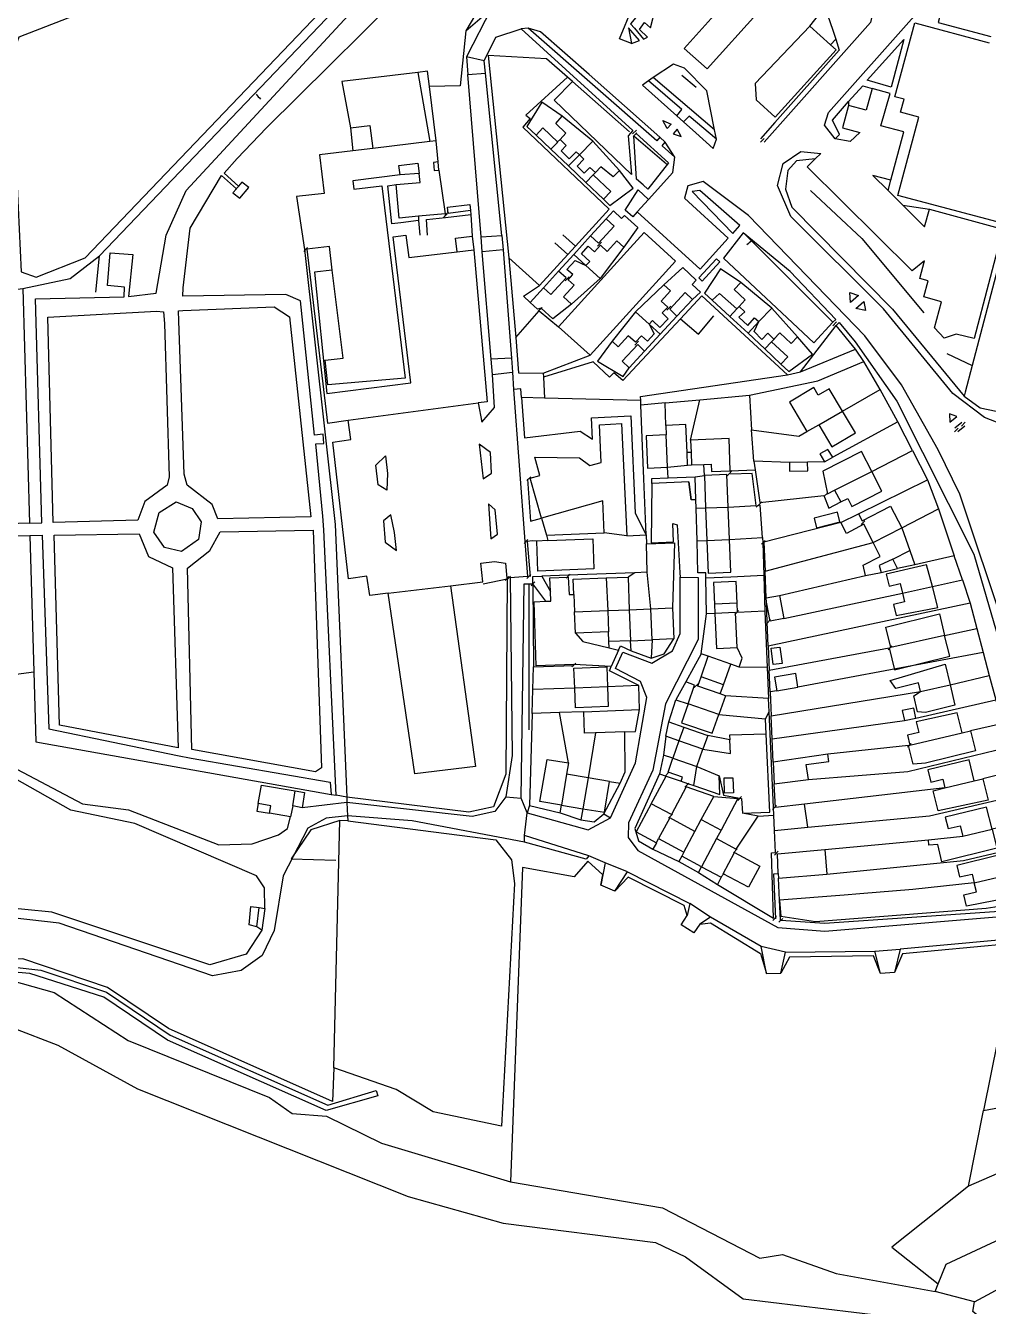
# Model space of a CAD drawing. Header units: millimetres. Extents: x 111502 to 977541, y 8702 to 1044108.
# Drawn here: x 488306.8 to 488560.1, y 243066.6 to 243403.5 of the extents above; entities that cross this region are included whole.
import ezdxf

# ---------------------------------------------------------------- set-up
doc = ezdxf.new("R2010")
doc.units = ezdxf.units.MM
doc.header["$LTSCALE"] = 0.25
doc.layers.add('X HVSS Site Background', color=8, linetype='Continuous')

# ---------------------------------------------------------------- blocks, each defined once
blk = doc.blocks.new('Gas OS')
at = {"layer": 'X HVSS Site Background'}
for points in [[(-6.65, -189.58), (8.21, -178.61), (14.6, -176.76), (21.51, -181.71), (61.12, -222.64), (66.83, -228.81), (140.29, -299.33), (150.76, -308.28), (158.91, -315.27), (161.21, -322.42), (154.55, -335.24), (154.93, -339.92), (159.56, -339.57), (159.27, -336.32), (162.27, -330.07), (168.97, -327.91)], [(197.99, -331.76), (200.12, -330.96), (197.23, -327.59), (197.99, -331.76), (194.81, -330.54), (198.23, -322.24), (211.38, -306.25), (224.61, -291.22), (229.82, -285.3), (233.41, -284.97), (237.17, -280.68), (237.06, -277), (248.81, -263.66), (252.87, -263.1), (260.02, -255.54), (259.77, -250.94), (265.28, -244.76), (260.93, -241.21), (220.35, -287.57), (214.78, -290.52), (208.95, -287.09)], [(247.62, -267.66), (239.65, -276.76), (244.45, -280.96), (234.67, -287.58), (232.61, -287.68), (225.37, -295.58), (228.34, -298), (247.52, -318.19), (248.89, -322.19), (250.97, -328.26), (251.74, -330.63), (252.68, -333.54), (235.69, -352.56), (231.91, -356.78)], [(239.65, -276.76), (238.98, -281.33), (234.29, -286.71), (230.71, -287.04), (197.74, -326.53), (198.77, -327.73), (201.19, -330.57), (202.24, -330.12), (200.07, -328.04), (201.46, -326.21), (203, -327.62), (204.34, -322.57), (208.58, -317.56)], [(268.36, -306.57), (271.82, -307.49), (268.86, -313.23), (264.28, -316.62), (262.16, -313.09), (262.49, -309.55), (267.21, -310.77), (268.36, -306.57), (272.61, -291.03), (269.06, -290.15), (264.98, -286.56), (262.29, -288.85), (257.77, -287.56), (242.45, -288.59), (237.92, -290.66), (235.67, -293.83), (235.08, -299.51), (236.62, -303.52), (255.66, -323.38), (259.34, -319.68), (261.54, -323.48), (260.91, -326.23), (232.92, -357.68)], [(117.31, -305.74), (122.55, -309.2), (120.9, -313.19), (114.83, -305.73), (112.81, -300.52), (36.79, -330.05), (34.81, -335.69), (37.46, -391.82), (41.4, -393.25), (54.23, -388.14), (123.65, -315.56)], [(39.63, -457.94), (42.85, -457.85), (41.17, -398.88), (64.48, -398.42), (64.63, -395.88), (60.12, -395.37), (60.87, -386.83), (66.78, -387.27), (65.63, -398.32), (72.93, -397.42), (75.58, -382.12), (80.83, -370.43), (132.21, -314.83), (137.75, -306.89), (143.81, -312.48), (146.46, -312.22), (158.11, -322.22)], [(39.72, -461.17), (42.94, -461.11), (44.66, -512.04), (78.56, -519.07), (82.16, -519.71), (118.76, -526.07), (119.02, -529.25), (120.3, -529.46), (117.02, -459.68), (116.8, -456.04), (114.99, -437.04), (117.09, -436.94), (116.89, -434.55), (114.59, -434.75), (110.88, -399.4), (107.04, -397.76), (79.92, -398.17), (80.02, -396), (81.88, -380.32), (90.1, -366.45), (94.05, -369.94), (93.12, -371.02), (94.92, -372.42), (97.32, -369.63), (95.49, -368.26), (94.59, -369.31), (90.79, -365.81), (94.21, -362.02), (101.98, -353.92), (143.81, -312.48)], [(57.07, -397.18), (58.06, -387.57), (125.43, -317.09), (123.65, -315.56), (120.9, -313.19)], [(251.74, -330.63), (250.36, -332.06), (244.89, -327.21), (248.89, -322.19)], [(266.22, -367.69), (261.5, -366.44), (265.5, -370.41), (266.22, -367.69), (269.66, -354.99), (263.64, -353.41), (266.05, -344.89), (261.34, -343.57), (259.71, -349.27), (255.1, -348.07), (253.52, -353.89), (258.11, -355.16), (255.57, -357.48), (251.61, -356.82), (248.76, -353.2), (249.82, -349.87), (272.36, -324.52), (279.9, -321.66), (278.72, -326.23), (292.55, -329.94)], [(298.06, -329.56), (299.45, -334.46), (294.25, -354.23), (300.29, -355.81), (294.2, -378.66), (268.08, -371.73), (273.58, -351.08), (268.79, -349.83), (269.73, -346.38), (267.33, -345.73), (272.52, -326.28), (292.07, -331.53)], [(154.46, -328.38), (152.92, -342.86), (144.84, -343.02), (144.35, -339.02), (141.81, -339.33), (121.75, -341.77), (124.05, -353.91), (124.7, -360)], [(205.43, -356.39), (204.63, -357.36), (170.82, -327.72), (168.97, -327.91), (198.32, -354.6), (197.14, -356.02), (198, -366.16), (177.67, -346.65), (182.44, -341.72), (181.16, -340.59), (175.67, -335.79), (160.32, -334.87), (165.75, -388.14), (167.53, -409.07), (173.67, -402.03), (178.8, -406.25)], [(202.5, -372.77), (208.86, -365.65), (209.45, -361.66), (206.9, -357.69), (205.43, -356.39), (186.83, -339.92), (174.07, -328.71), (170.82, -327.72)], [(244.89, -327.21), (230.51, -342.23), (230.84, -346.54), (235.8, -351.08), (251.88, -333.41), (250.36, -332.06)], [(159.27, -336.32), (154.55, -335.24)], [(141.81, -339.33), (144.92, -357.53), (129.91, -359.37), (124.7, -360), (115.92, -361.07), (117.17, -371.16), (109.82, -372.01), (111.97, -385.97), (120.05, -458.23), (123.07, -529.97), (120.3, -529.46)], [(144.35, -382.14), (144.07, -378), (149.05, -377.49), (155.75, -376.76), (156.12, -382.43), (156.55, -386.02), (160.04, -425.98), (157.69, -426.29), (158.65, -431.34), (161.99, -427.49), (161.42, -418.78), (161.09, -414.8), (158.74, -386.51), (158.42, -382.64), (163.89, -382.22), (159.56, -339.57)], [(158.42, -382.64), (154.93, -339.92)], [(220.33, -356.93), (219.83, -354.43), (217.81, -344.2), (211.95, -338.23), (209.03, -337.18), (203.68, -340.71)], [(211.24, -340.05), (214.99, -343.25)], [(146.57, -357.33), (144.84, -343.02)], [(181.16, -340.59), (170.22, -350.6), (171.32, -351.51), (169.37, -353.75), (192.14, -375.34), (183.28, -385.04)], [(197.46, -355), (182.44, -341.72)], [(219.83, -354.43), (203.68, -340.71), (202.48, -341.56), (200.87, -342.69), (209.92, -350.77), (211.69, -352.35)], [(209.92, -350.77), (211.22, -349.07), (202.48, -341.56)], [(346.12, -346.82), (348.78, -346.41), (350.73, -347.94), (364.46, -344.7), (365.67, -342.51), (370.52, -342.72), (373.09, -348.61), (384.52, -397.31), (385.2, -405.78), (383.54, -415.75), (378.53, -420.52), (366.49, -422.42), (344.78, -425.2), (306.03, -433.14), (298.8, -433.17), (290.9, -430.11), (282.53, -423.77), (264.3, -401.51), (239.94, -377.26), (236.43, -369.12), (237.87, -363.28), (242.52, -360.11), (247.83, -360.65), (246.36, -362.08)], [(255.11, -347.02), (258.9, -342.87), (261.34, -343.57)], [(186.02, -368.28), (190.66, -372.66), (192.33, -374.39), (198.44, -369.8), (194.82, -365.13), (187.87, -357.42), (184.28, -361), (183.43, -360.2), (181.63, -362.1), (179.48, -360), (180.82, -358.56), (179.2, -356.99), (180.72, -355.36), (178.07, -352.75), (179.72, -350.9), (174.38, -347.21), (170.47, -353.61), (172.9, -355.84), (174.67, -353.95), (178.58, -357.66), (176.81, -359.55)], [(251.61, -356.82), (252.76, -355.71), (250.85, -351.92), (255.11, -347.02), (255.1, -348.07)], [(124.05, -353.91), (129.18, -353.28), (129.91, -359.37)], [(187.87, -357.42), (179.72, -350.9)], [(172.9, -355.84), (176.81, -359.55), (181.39, -363.9)], [(178.38, -357.82), (179.39, -356.81)], [(198.27, -355.52), (199.28, -354.5)], [(198.42, -356.24), (199.43, -355.22)], [(199.22, -355.41), (207.73, -363.09), (202.29, -370.03), (201.04, -368.93), (199.31, -367.42), (198.65, -356.05), (207.2, -363.37)], [(231.91, -357.73), (232.92, -356.72)], [(147.16, -362.91), (145.88, -363.01), (146.12, -365.16), (147.33, -365.04), (147.16, -362.91), (146.57, -357.33), (144.92, -357.53)], [(209.45, -361.66), (206.11, -358.68), (206.9, -357.69)], [(137.13, -366.31), (136.82, -363.81), (141.78, -363.21), (142.12, -365.91)], [(194.82, -365.13), (193.18, -366.84), (189.98, -364.15), (188.54, -365.65), (187.07, -364.35), (185.58, -365.89), (183.68, -364.05), (185.48, -362.15), (184.28, -361), (181.39, -363.9), (186.02, -368.28), (187.93, -366.3), (192.53, -370.7), (190.66, -372.66)], [(295.74, -380.56), (288.19, -409.33), (283.47, -408.17), (280.27, -409.24), (277.71, -406.54), (279.55, -399.67), (274.95, -398.41), (276.05, -394.19), (273.87, -393.56), (275.07, -388.89), (271.86, -391.54), (244.26, -364.16), (246.36, -362.08), (241.4, -362.61), (239.17, -365.17), (238.52, -370.03), (240.15, -374.82), (266.7, -401.61), (285.55, -424.48), (289.7, -427.59), (304.45, -430.66)], [(141.95, -378.31), (137.28, -378.93), (134.94, -379.22), (133.89, -369.14), (136.05, -368.87), (142.43, -368.27), (142.12, -365.91), (137.13, -366.31), (124.68, -367.86), (124.93, -370.06), (132.33, -369.16), (138.49, -419.79), (118.15, -421.51), (117.37, -415.08), (122.11, -414.51), (119.28, -391.34), (114.57, -391.89), (117.87, -423.81), (139.98, -421.04), (135.27, -382.58), (138.64, -382.13), (139.45, -388.07), (152.1, -386.56), (156.55, -386.02)], [(147.33, -365.04), (148.96, -376.54), (141.94, -377.18), (141.95, -378.31), (142.29, -382.13)], [(187.73, -366.49), (188.74, -365.48)], [(93.82, -370.13), (94.83, -369.12)], [(141.94, -377.18), (136.88, -377.66), (136.05, -368.87)], [(186.79, -545.45), (186.05, -546.33), (169.83, -541.82), (169.82, -540.1), (170.55, -534.11), (186.64, -538.56), (192.49, -535.41), (199.04, -520.95), (202.03, -503.82), (200.33, -499.6), (193.77, -496.18), (195.7, -491.84), (203.34, -494.73), (208.82, -491.48), (210.83, -486.98), (210.79, -472.16), (215.57, -472.18), (215.56, -488.52), (206.99, -505.46), (203.59, -522.91), (197.18, -536.76), (197.13, -540.6), (199.69, -544), (236.54, -564.32), (248.84, -565.23), (304.54, -560.59)], [(296.33, -485.98), (284.43, -450.33), (278.69, -438.6), (269.01, -421.56), (259.4, -408.66), (228.75, -377.03), (216.84, -368.04), (212.87, -369.2), (211.97, -372.41), (223.4, -382.96), (216.07, -391.12), (199.54, -376.02)], [(245.08, -370.38), (258.59, -383.07), (274.9, -402.56)], [(265.5, -370.41), (269.39, -374.29), (276.37, -375.34)], [(148.5, -377.53), (149.51, -376.52)], [(148.86, -377), (149.87, -375.99)], [(155.65, -375.71), (149.77, -376.44), (149.55, -374.81), (155.45, -374.08), (155.65, -375.71), (155.75, -376.76)], [(191.33, -377.9), (193.29, -375.8), (195.39, -377.75), (196.19, -376.95), (199.68, -380.14), (196.02, -385.35)], [(269.39, -374.29), (275.11, -380), (276.37, -375.34), (295.74, -380.56), (296.96, -380.89), (296.48, -382.75), (287.61, -416.46), (285.81, -423.45), (285.55, -424.48)], [(152.1, -386.56), (151.67, -382.97), (156.12, -382.43)], [(163.89, -382.22), (164.22, -386), (166.4, -414.48), (166.67, -418.16)], [(182.24, -400.33), (180.09, -398.38), (182.88, -395.33), (181.34, -393.89), (182.54, -392.54), (180.98, -391.19), (183.18, -388.84), (186.03, -390.13), (187.04, -389.05), (184.84, -387.05), (186.64, -385.09), (188.28, -386.54), (189.89, -384.79), (191.63, -386.44), (194.19, -383.69), (196.02, -385.35), (189.8, -393.54), (182.24, -400.33), (177.34, -404.19), (174.27, -401.35), (173.26, -401.64), (171.31, -399.84), (169.61, -398.21), (173.82, -395.38), (181.22, -387.29)], [(177.82, -384.2), (181.22, -387.29), (183.28, -385.04), (179.97, -382.05)], [(187.23, -382.38), (182.83, -387.23), (178.83, -391.62)], [(189.1, -385.05), (190.12, -384.03)], [(251, -405.06), (251.8, -404.32), (239.74, -391.72), (227.35, -381.57), (222.21, -388.19), (245.94, -410.51), (251, -405.06), (227.83, -381.9)], [(111.79, -386.42), (112.8, -385.41)], [(119.28, -391.34), (118.53, -385.16), (112.61, -385.87), (118.04, -431.6), (123.49, -430.84)], [(164.22, -386), (158.74, -386.51)], [(189.8, -393.54), (186.03, -390.13), (182.83, -387.23)], [(0.12, -400.74), (37.82, -396.19), (50.28, -393.53), (58.06, -387.57)], [(173.82, -395.38), (165.75, -388.14)], [(214.04, -399.05), (212.15, -397.27), (208.09, -401.63), (209.95, -403.47), (214.04, -399.05), (216.14, -397.18), (213.99, -395.14), (215.04, -393.98), (211.54, -390.68), (206.54, -395.19), (199.02, -402.3), (192.94, -410.03)], [(180.55, -394.15), (181.57, -393.13)], [(226.8, -394.63), (221.39, -391.03), (217.19, -397.42), (219.24, -399.27)], [(37.82, -396.19), (39.63, -457.94), (27.94, -458.29), (21.57, -453.72), (20.07, -408.96), (19.01, -408.5), (19.4, -453.51), (13.79, -458.69), (7.59, -458.97), (5.45, -454.66), (1.22, -452.75), (1.95, -468.93), (3.45, -501.9), (40.77, -497.03), (41.31, -515.44), (119.02, -529.25)], [(171.31, -399.84), (174.84, -396)], [(199.02, -402.3), (202.62, -405.53), (203.49, -404.63), (205.49, -406.47), (207.69, -404.13), (206.09, -402.63), (207.54, -401.08), (205.85, -399.48), (208.29, -396.83), (206.54, -395.19)], [(223.89, -403.53), (225.7, -401.57), (221.14, -397.47), (219.24, -399.27), (223.89, -403.53), (228.67, -407.93)], [(200.45, -425.69), (200.4, -424.63), (239.02, -418.94), (216.54, -398.13), (210.86, -404.21), (195.69, -420.43), (193.35, -418.38), (192.25, -419.53), (187.95, -415.46), (174.84, -419.49), (175.15, -425.06)], [(207.31, -401.86), (208.33, -400.84)], [(225.48, -401.76), (226.49, -400.75)], [(173.47, -402.19), (174.48, -401.18)], [(205.58, -408.18), (209.95, -403.47)], [(210.86, -404.21), (215.62, -408.19), (219.69, -403.36)], [(241.72, -408.89), (234.97, -401.39)], [(201.43, -412.66), (205.58, -408.18), (202.62, -405.53), (203.99, -408.13), (202.19, -410.08), (200.6, -408.63), (199.04, -410.28), (197.14, -408.63), (194.49, -411.53), (192.94, -410.03), (189.1, -415.28), (195.79, -419.33), (197.41, -417.02), (195.54, -415.28), (199.65, -410.88), (201.43, -412.66), (197.41, -417.02)], [(237.3, -416.07), (239.4, -418.02), (245.6, -413.42), (241.72, -408.89), (240.05, -410.66), (237.05, -407.87), (235.49, -409.51), (233.85, -407.97), (232.34, -409.57), (230.29, -407.52), (231.52, -404.9), (228.67, -407.93), (233.11, -412.08), (237.3, -416.07), (239.1, -414.17), (234.85, -410.22), (233.11, -412.08)], [(268.1, -431.25), (263.46, -422.75), (259.16, -415.39), (256.9, -412.11), (251.89, -405.9), (252.65, -405.12), (256.85, -410.22), (267.86, -425.8), (288.06, -466.04), (297.18, -497.37), (307.95, -555.05), (305.47, -558.38), (293.53, -560.2), (248.78, -563.23), (237.42, -562.42)], [(242.49, -418.09), (251.89, -405.9)], [(250.94, -405.99), (251.95, -404.98)], [(167.53, -409.07), (168.29, -418.34), (174.79, -418.44), (187.11, -413.72)], [(198.84, -411.08), (199.85, -410.07)], [(234.67, -410.37), (235.68, -409.36)], [(239.02, -418.94), (242.49, -418.09), (256.9, -412.11)], [(281, -413.31), (287.61, -416.46)], [(166.4, -414.48), (161.09, -414.8)], [(213.55, -436.08), (215.95, -425.46), (229.01, -424.27), (247.05, -420.47), (259.16, -415.39)], [(161.42, -418.78), (166.67, -418.16), (167, -422.74)], [(174.79, -418.44), (174.84, -419.49)], [(170.64, -446.31), (171.45, -457.42), (174.35, -456.6), (171.35, -446.1), (173.88, -445.37), (172.57, -440.54), (184.29, -440.73), (187.06, -442.74), (189.99, -441.93), (189.55, -432.02), (195.41, -431.73), (196.76, -461.21), (201.84, -460.99), (201.25, -446.23), (200.5, -426.88), (200.45, -425.69), (175.15, -425.06), (169.05, -424.89), (168.88, -422.6), (167, -422.74), (169.93, -462.75), (170.61, -471.94), (166.09, -472.3), (166.57, -519), (164.93, -529.92), (168.98, -530.24), (169.77, -473.84), (170.95, -473.84), (172.08, -473.85), (172.05, -471.96), (174.37, -471.88)], [(229.01, -424.27), (229.58, -433.4)], [(230.23, -441.65), (229.58, -433.4), (242, -435.01), (244.15, -433.79), (247.26, -432.01), (253.5, -428.44), (250.01, -422.57), (247.15, -424.25), (245.98, -422.26), (239.58, -426.05), (244.15, -433.79)], [(247.26, -432.01), (250.71, -437.85), (256.91, -434.15), (253.5, -428.44), (263.46, -422.75)], [(133.94, -476.36), (150.35, -474.39), (156.96, -521.95), (141.03, -523.82), (133.94, -476.36), (129.16, -476.93), (128.35, -471.88), (123.56, -472.53), (119.4, -436.65), (124.14, -435.89), (123.49, -430.84), (157.69, -426.29)], [(169.05, -424.89), (169.84, -435.5), (184.53, -433.73), (187.71, -435.79), (187.47, -430.23), (197.81, -429.72), (198.99, -455.31), (201.84, -460.99), (201.93, -463.33), (209.28, -463.1), (208.81, -480.23)], [(213.69, -439.33), (212.63, -439.37), (212.28, -431.98), (207.05, -432.25), (206.82, -426.3), (200.5, -426.88)], [(206.82, -426.3), (215.95, -425.46)], [(207.05, -432.25), (207.13, -434.72)], [(251.46, -449.25), (261.25, -444.3), (271.96, -438.8), (268.1, -431.25), (250.97, -440.53), (249.66, -438.56), (247.56, -439.66), (248.76, -441.81), (250.97, -440.53)], [(282.96, -433.92), (283.97, -432.91)], [(284.95, -431.44), (283.11, -432.97)], [(283.83, -433.85), (285.68, -432.32)], [(284.81, -432.39), (285.83, -431.37)], [(223.99, -444.11), (223.66, -435.68), (213.55, -436.08), (213.69, -439.33), (213.8, -442.58)], [(212.78, -442.63), (212.63, -439.37)], [(248.76, -441.81), (244.31, -441.87), (239.56, -441.94), (230.23, -441.65), (230.54, -443.86), (231.75, -452.52), (248.65, -450.68), (249.9, -453.96), (253.04, -452.35), (254.91, -451.4), (256.01, -453.55), (263.91, -449.5), (261.25, -444.3), (258.55, -439.05), (248.38, -444.26), (249.6, -450.2), (251.46, -449.25), (253.04, -452.35)], [(271.96, -438.8), (275.87, -446.5), (278.81, -454.14), (282.86, -466.48), (272.54, -468.85), (268.02, -469.88), (266.78, -467.37), (271.2, -465.11), (272.54, -468.85)], [(214.92, -451.76), (213.74, -451.82), (213.08, -447.01), (203.37, -447.45), (203.38, -446.15), (207.64, -445.98), (207.52, -443.16), (212.78, -442.63), (213.8, -442.58), (217.06, -442.45), (219, -442.38), (219.08, -444.3), (223.99, -444.11), (230.54, -443.86)], [(214.98, -454), (217.5, -453.9), (217.85, -462.47), (218.18, -471.03), (224.1, -470.8), (223.77, -462.24), (223.44, -453.67), (223.09, -445.11), (217.17, -445.34), (217.06, -442.45)], [(223.05, -445.59), (224.07, -444.58)], [(223.5, -445.09), (224.51, -444.08)], [(239.56, -441.94), (239.61, -444.25), (244.41, -444.15), (244.31, -441.87)], [(170.49, -446.7), (171.5, -445.69)], [(203.37, -447.45), (203.14, -463.09), (209.03, -462.84), (208.85, -458.02), (210.04, -458.4), (210.75, -471.02), (210.79, -472.16)], [(207.64, -445.98), (214.77, -445.72)], [(213.08, -447.01), (213.74, -451.82)], [(215.24, -462.57), (214.98, -454), (214.92, -451.76), (214.77, -445.72), (217.17, -445.34), (217.5, -453.9), (223.44, -453.67), (230.85, -453.29), (229.78, -444.83), (224.03, -445.06)], [(253.04, -457.76), (257.75, -455.43), (275.87, -446.5)], [(248.61, -450.94), (249.62, -449.93)], [(233.1, -481.07), (225.91, -481.4), (225.8, -478.92), (219.84, -479.19), (219.95, -481.66), (220.36, -490.91), (225.82, -490.66), (225.4, -481.42), (219.95, -481.66), (217.7, -481.76), (217.58, -472.4), (217.56, -471.02), (215.48, -471.02), (215.24, -462.57), (217.85, -462.47), (223.77, -462.24), (232.5, -461.73), (231.84, -453.15)], [(230.84, -453.73), (231.85, -452.72)], [(231.29, -453.34), (232.3, -452.33)], [(238.07, -483.03), (234.46, -483.7), (233.51, -478.67), (233.48, -477.56), (236.92, -476.92), (259.59, -471.72), (258.92, -468.94), (263.46, -466.65), (261.6, -463.02), (259.15, -458.2), (254.56, -460.6), (253.04, -457.76), (232.86, -462.91), (233.17, -470.51), (261.6, -463.02), (269.11, -459.15), (278.81, -454.14)], [(257.75, -455.43), (258.71, -457.34), (266.11, -453.44), (269.11, -459.15), (271.2, -465.11)], [(258.42, -458.28), (259.43, -457.27)], [(1.95, -468.93), (7.63, -461.67), (13.69, -461.84), (15.74, -465.65), (19.7, -467.88), (21.32, -492.23), (22.42, -491.8), (21.8, -467.98), (25.53, -465.64), (28.03, -461.38), (39.72, -461.17), (40.77, -497.03)], [(175.63, -461.11), (176.03, -462.5), (173.06, -462.62), (171.83, -462.61), (170.55, -462.71), (171.35, -471.98)], [(196.76, -461.21), (190.82, -460.5)], [(169.74, -463.24), (170.76, -462.23)], [(176.03, -462.5), (187.81, -462.02), (188.12, -469.97), (173.37, -470.51), (173.06, -462.62)], [(202.12, -470.82), (201.93, -463.33)], [(232.5, -461.73), (232.53, -462.98), (232.8, -471.72), (233.1, -481.07), (233.66, -495.89), (234.04, -504.01), (222.7, -503.32), (221.36, -502.85), (222.21, -500.41), (216.31, -498.35), (218.2, -492.93), (216.31, -492.27), (217.7, -481.76)], [(232.19, -463.45), (233.21, -462.44)], [(150.35, -474.39), (158.91, -473.36), (158.36, -468.42), (161.95, -468.02), (164.81, -468.47), (165.24, -472.36)], [(266.78, -467.37), (263.2, -469.04), (263.69, -470.87)], [(285.07, -472.86), (282.86, -466.48)], [(170.47, -472.48), (171.48, -471.46)], [(198.91, -470.99), (181.34, -471.62), (174.37, -471.88), (176.66, -475.93)], [(180.84, -472.37), (181.85, -471.36)], [(182.82, -476.71), (183, -481.28), (191.74, -480.93), (197.43, -480.69), (203.11, -480.46), (202.12, -470.82), (198.91, -470.99), (197.09, -472.11), (197.43, -480.69), (197.76, -488.83), (203.44, -488.6), (203.15, -493.4)], [(233.48, -477.56), (233.17, -470.51)], [(236.92, -476.92), (238.07, -483.03), (269.33, -476.34), (277.16, -474.61), (275.62, -468.84), (265.03, -471.35), (265.77, -474.46), (268.71, -473.76), (269.33, -476.34), (269.86, -478.58), (266.91, -479.28), (267.61, -482.24), (278.62, -480.08), (277.16, -474.61), (285.07, -472.86), (287.09, -478.98), (288.85, -485.62)], [(259.59, -471.72), (263.69, -470.87), (268.02, -469.88)], [(159.01, -473.87), (165.26, -472.57), (164.93, -523.96), (161.73, -532.5), (155.23, -533.9), (123.07, -529.97), (123.13, -531.41), (123.28, -534.88), (123.35, -536.24), (162.27, -541.24), (166.43, -546.49), (167.18, -552.69), (163.81, -616.57), (145.8, -612.73), (136.1, -606.88), (119.7, -601.22), (121.27, -536.12), (113.61, -538.55), (108.47, -546.22), (120.23, -546.6)], [(164.75, -472.97), (165.76, -471.96)], [(165.17, -472.84), (166.18, -471.83)], [(170.95, -473.84), (170.97, -512.24)], [(171.57, -474.4), (172.58, -473.39)], [(175.44, -478.47), (172.08, -473.92), (172.26, -495.7)], [(192.15, -490.75), (192.08, -489.06), (191.98, -486.46), (183.23, -486.82), (185.24, -489.01), (192.15, -490.75), (194.61, -491.33), (192.69, -495.66), (182.82, -495.13), (172.88, -495.46), (172.42, -478.6), (175.44, -478.47), (176.75, -478.42), (176.66, -475.93), (176.52, -472.27), (181.36, -472.12), (181.59, -476.65), (182.82, -476.71), (182.66, -472.64), (191.38, -472.3), (191.74, -480.93), (191.98, -486.46)], [(191.38, -472.3), (197.09, -472.11)], [(232.8, -471.72), (224.15, -472.11), (217.58, -472.4)], [(225.8, -478.92), (225.54, -473.26), (219.58, -473.52), (219.84, -479.19)], [(183.23, -486.82), (183, -481.28)], [(225.15, -481.91), (226.16, -480.9)], [(234, -490.24), (233.73, -483.88), (233.51, -478.67)], [(287.09, -478.98), (234, -490.24), (234.23, -496.55), (265.78, -490.74), (267.21, -496.51), (281.72, -492.93), (280.39, -487.44), (266.25, -490.65), (264.92, -485.25), (279.02, -481.78), (280.39, -487.44), (288.85, -485.62), (290.53, -491.92), (292.15, -498.03)], [(233.59, -484.3), (234.6, -483.29)], [(197.88, -491.52), (203.15, -493.4), (206.59, -492.28), (209.14, -488.35)], [(194.61, -491.33), (195.11, -490.23), (197.88, -491.52), (197.76, -488.83), (192.08, -489.06)], [(233.66, -495.89), (226.29, -495.76), (227.1, -493.45), (225.82, -490.66)], [(265.5, -491.2), (266.53, -490.18)], [(182.32, -495.74), (183.33, -494.73)], [(216.31, -492.27), (212.27, -499.66)], [(222.21, -500.41), (224.11, -494.99), (218.2, -492.93)], [(226.29, -495.76), (224.11, -494.99)], [(290.53, -491.92), (241.81, -501.09), (241.2, -497.5), (235.62, -498.44), (236.23, -502.02), (234.49, -502.29), (234.77, -508.59), (274.07, -502.21), (281.81, -500.43), (283.08, -505.82), (275.39, -507.68), (273.29, -507.55), (272.26, -503.3), (274.07, -502.21), (273.52, -499.95), (267.55, -501.39), (266.09, -499.33), (280.53, -494.98), (281.81, -500.43), (292.15, -498.03), (293.83, -504.42)], [(171.9, -508.03), (172.08, -501.7), (172.26, -495.7), (182.82, -495.33)], [(188.57, -513.07), (185.65, -513.18), (185.43, -507.52), (193.82, -507.18), (200.12, -506.94), (199.97, -500.65), (191.68, -500.96), (191.87, -506.17), (183.26, -506.5), (183.07, -501.28), (182.86, -496.08), (191.48, -495.75), (191.68, -500.96), (183.07, -501.28), (172.08, -501.7)], [(199.97, -500.65), (192.2, -496.76), (192.69, -495.66)], [(221.36, -502.85), (215.45, -500.79), (216.31, -498.35)], [(234.49, -502.29), (234.23, -496.55)], [(207.07, -513.99), (207.8, -510.22), (209.7, -504.36), (212.9, -505.46), (214.61, -500.5), (212.27, -499.66), (209.7, -504.36)], [(214.52, -501.16), (215.53, -500.14)], [(236.23, -502.02), (241.81, -501.09)], [(215.62, -549.8), (220.64, -552.93), (235.35, -561.8), (234.81, -544.65), (235.86, -544.51), (235.64, -538.73), (235.49, -534.75), (235.4, -532.7), (234.22, -507.59), (234.04, -504.01)], [(222.7, -503.32), (220.98, -508.25), (233.28, -509.36)], [(272.81, -509.2), (272.26, -506.6), (269.26, -507.24), (269.81, -509.83), (272.81, -509.2), (293.83, -504.42), (295.33, -510.71)], [(181.43, -521), (179.04, -507.76), (171.9, -508.03), (171.21, -532.2), (170.55, -534.11), (168.98, -530.24)], [(185.43, -507.52), (179.04, -507.76)], [(190.75, -534.41), (195.02, -526.3), (196.32, -523.33), (196.26, -512.79), (199.05, -512.69), (200.12, -506.94)], [(211.1, -525.82), (211.46, -524.74), (207.64, -523.43), (208.89, -519.77), (215.22, -521.96), (221.05, -524.36), (222.18, -529.51), (226.94, -530.35), (227.17, -534.22), (234.39, -533.91), (233.47, -513.41), (233.28, -509.36), (234.22, -507.59)], [(235.32, -520.77), (235.04, -514.69), (234.77, -508.59)], [(284.98, -513.09), (283.69, -507.78), (272.88, -510.22), (273.57, -512.99), (270.64, -513.72), (271.28, -516.32), (284.98, -513.09), (287.22, -512.57)], [(211.75, -511.57), (210.5, -515.18), (207.07, -513.99), (206.41, -518.91), (205.4, -523.84), (207.09, -524.43), (211.1, -525.82), (212.74, -526.38), (214.4, -526.95), (221.23, -529.32), (221.05, -524.36)], [(207.8, -510.22), (211.75, -511.57), (218.05, -513.74)], [(235.04, -514.69), (269.81, -509.83)], [(244.56, -525.35), (270.7, -523.28), (296.78, -516.91), (295.33, -510.71), (287.22, -512.57), (288.51, -517.82), (275.38, -521.06), (272.13, -521.29), (270.92, -516.42), (249.66, -518.72), (235.32, -520.77), (235.54, -526.45)], [(196.26, -512.79), (188.57, -513.07), (186.58, -524.89), (180.93, -523.93)], [(233.47, -513.41), (223.82, -513.72), (223.88, -514.92), (218.05, -513.74), (216.8, -517.36), (210.5, -515.18), (208.89, -519.77), (206.41, -518.91)], [(214.4, -526.95), (215.22, -521.96), (216.8, -517.36), (224.06, -518.55), (223.88, -514.92)], [(288.18, -525.7), (286.84, -520.16), (275.95, -522.79), (276.75, -526.06), (279.88, -525.29), (280.45, -527.57), (288.18, -525.7), (290.46, -525.15), (291.83, -530.75), (278.71, -533.59), (277.4, -528.31), (280.45, -527.57), (243.54, -531.8), (235.86, -532.68), (235.54, -526.45), (244.56, -525.35), (243.99, -521.42), (249.92, -520.58), (249.66, -518.72)], [(270.59, -516.88), (271.61, -515.87)], [(169.83, -541.82), (140.28, -536.25), (123.28, -534.88), (117.68, -535.56), (112.87, -538.17), (106.32, -550.71), (103.99, -565.11), (100.84, -571.66), (95.29, -575.56), (87.73, -576.95), (47.42, -563.12), (31.07, -561.28)], [(33.16, -521), (53.52, -531.73), (65.67, -533.32), (89.47, -542.51), (98.17, -542.25), (105.12, -539.93), (107.47, -538.27), (108.27, -535.2)], [(101.52, -559.26), (101.48, -553.86), (99.33, -550.66), (67.31, -536.88), (50.46, -533.38), (35.76, -525.05), (25.86, -522.09), (18.9, -522.49), (11.47, -525.29), (4.66, -533.75), (4.73, -537.24)], [(171.21, -532.2), (179.2, -534.12), (179.56, -532.06), (173.93, -531.12), (175.78, -520.06), (181.43, -521), (180.93, -523.93), (179.56, -532.06), (185.2, -533.02), (184.7, -535.94), (188.19, -536.44), (190.75, -534.41), (192.49, -535.41)], [(205.4, -523.84), (198.89, -538.27), (199.88, -541.52), (203.66, -543.69)], [(203.15, -531.71), (207.09, -524.43)], [(206.86, -524.43), (207.87, -523.41)], [(244.37, -537.9), (276.44, -534.92), (299.39, -529.6), (298.29, -523.26), (290.46, -525.15)], [(99.81, -531.69), (100.67, -526.87), (109.55, -528.36)], [(164.93, -529.92), (162.07, -533.75), (156.08, -535.05), (123.13, -531.41), (111.38, -532.77), (108.87, -532.24), (109.55, -528.36), (111.96, -528.77), (111.38, -532.77)], [(192.22, -525.83), (195.02, -526.3)], [(219.64, -529.84), (212.35, -527.32), (208.52, -534.57), (203.15, -531.71), (199.21, -539.12), (204.57, -541.97), (205.13, -540.91)], [(212.05, -527.36), (213.06, -526.35)], [(108.87, -532.24), (108.27, -535.2), (102.8, -534.21)], [(211.77, -544.45), (214.68, -539), (216.36, -535.87), (219.64, -529.84), (225.99, -530.38), (221.58, -538.64), (220.37, -540.89), (216.43, -548.28), (211.22, -545.51)], [(225.95, -530.87), (226.96, -529.86)], [(235.12, -533.2), (236.14, -532.18)], [(235.64, -538.73), (244.37, -537.9), (243.54, -531.8)], [(179.2, -534.12), (184.7, -535.94)], [(214.68, -539), (208.05, -535.47), (205.13, -540.91), (211.77, -544.45), (211.22, -545.51), (210.46, -546.96)], [(207.78, -535.52), (208.8, -534.51)], [(220.37, -540.89), (225.58, -543.66), (231.3, -534.97), (227.17, -534.22)], [(231.3, -534.97), (235.49, -534.75)], [(303.37, -548.99), (302.09, -542.73), (300.85, -536.54), (292.87, -538.44), (294.1, -543.45), (279.69, -547), (278.59, -542.47), (276.28, -542.65), (276.19, -541.22), (285.15, -540.28), (292.87, -538.44), (291.44, -532.61), (280.56, -535.23), (281.3, -538.27), (284.48, -537.51), (285.15, -540.28)], [(99.43, -564.11), (97.38, -563.61), (97.87, -558.76), (100.04, -559.06), (101.52, -559.26), (100.73, -564.99), (96.64, -571.26), (87.04, -574.06), (45.47, -560.23), (31.22, -558.83), (9.82, -559.73), (3.62, -556.55), (0.67, -552.5), (-0.64, -545.49), (1.15, -541.73), (3.52, -536.67), (4.73, -537.24), (7, -538.49), (4.46, -542.99), (2.54, -542.26), (1.15, -541.73)], [(123.35, -536.24), (121.27, -536.12)], [(216.36, -535.87), (221.58, -538.64)], [(215.95, -563.44), (214.44, -565.72), (211.11, -563.54), (212.62, -561.16), (211.87, -558.51), (197.16, -551.07), (193.62, -554.68), (196.96, -549.66), (191.08, -547.3), (186.79, -545.45), (169.82, -540.1)], [(204.57, -541.97), (203.66, -543.69), (210.46, -546.96), (215.62, -549.8), (216.43, -548.28), (221.63, -551.07), (220.64, -552.93)], [(248.87, -543.77), (276.19, -541.22)], [(224.84, -544.61), (225.85, -543.6)], [(235.95, -562.04), (235.43, -550.12), (236.63, -550.07), (236.69, -551.28), (249.37, -550.21), (285.37, -546.68), (302.09, -542.73)], [(235.62, -545.22), (236.63, -544.2)], [(236.63, -550.07), (236.39, -544.92), (248.87, -543.77), (249.37, -550.21)], [(237.17, -562.38), (236.94, -557.12), (237.32, -561.3), (246.46, -562.67), (291.29, -559.15), (304.99, -557.11), (303.37, -548.99), (295.96, -550.69), (297.4, -556.46), (286.14, -558.7), (285.43, -555.71), (288.76, -554.94), (288.19, -552.5), (295.96, -550.69), (294.59, -545.26), (283.62, -547.98), (284.33, -550.98), (287.65, -550.21), (288.19, -552.5), (272.07, -554.28), (258.09, -555.43), (253.99, -555.77), (236.94, -557.12), (236.69, -551.28)], [(191.08, -547.3), (189.9, -553.15), (190.47, -550.39), (186.53, -546.8), (182.93, -550.96), (169.33, -548.49), (166.21, -631.22)], [(196.96, -549.66), (213.36, -557.95), (212.62, -561.16)], [(221.38, -551.1), (222.39, -550.09)], [(193.62, -554.68), (189.9, -553.15)], [(100.73, -564.99), (99.43, -564.11), (100.04, -559.06)], [(218.79, -561.53), (213.36, -557.95)], [(233.54, -576.35), (232.11, -569.27), (218.79, -561.53), (215.95, -563.44), (218.79, -563.05), (231.95, -571.15), (233.54, -576.35), (237.31, -576.33)], [(235.15, -562.43), (236.16, -561.42)], [(236.79, -562.9), (237.8, -561.89)], [(238.5, -570.77), (232.11, -569.27)], [(309.66, -584.59), (296.26, -584.65), (290.66, -612.38), (297.61, -611.14), (297.11, -608.53), (303.31, -607.33), (303.81, -610.06), (304.26, -612.68), (298.12, -613.83), (297.61, -611.14), (303.81, -610.06), (314.71, -608.02), (309.66, -584.59), (306.83, -567.7), (269.33, -571.2), (267.2, -576.13), (263.48, -576.36), (262.06, -570.52), (268.7, -570)], [(310.77, -567.51), (306.07, -566.6), (268.7, -570), (267.2, -576.13)], [(119.7, -601.22), (119.32, -610.04), (76.15, -590.86), (60.15, -580.06), (37.83, -572.49), (18.31, -572.71), (-6.54, -575.23)], [(263.48, -576.36), (261.7, -571.69), (239.58, -572.06), (237.31, -576.33), (238.5, -570.77), (262.06, -570.52)], [(-6.53, -576.61), (28.47, -573.91), (42.62, -575.5), (59.84, -581.31), (76.62, -592.64), (118.07, -611.04), (130.8, -607.18), (131.26, -608.56), (117.7, -612.46), (75.88, -593.92), (59.19, -582.64), (39.67, -576.4), (28.48, -575.38), (-6.53, -578.22)], [(-6.53, -581.81), (6.98, -578.58), (34.87, -578.22), (46.08, -581.37), (65.53, -593.96), (102.75, -608.99), (108.75, -613.24), (117.74, -613.89), (132.25, -620.98), (166.21, -631.22), (206.16, -638), (231.77, -651.24), (237.71, -650.29), (251.87, -655.33), (277.87, -660.07)], [(35.23, -590.67), (47.09, -595.21), (68.04, -606.75), (139.2, -635.07), (164.26, -642.01), (204.31, -647.1), (212.22, -650.89), (227.42, -661.98), (263.78, -666.37), (277.67, -670.08), (280.53, -674.51), (278.54, -680.02), (261.48, -682.67), (248.04, -687.77), (242.28, -692.87), (238.68, -702.27), (240.88, -717.06), (245.44, -729.26), (251.99, -734.49), (267.23, -741.09), (272.04, -747.02), (274.98, -757.97), (275.55, -768.81)], [(286.65, -632.33), (290.66, -612.38)], [(317.07, -619.12), (286.65, -632.33), (266.46, -648.36), (278.72, -657.99), (280.77, -652.87), (304.3, -641.92)], [(294.78, -673.16), (295.29, -681.51), (293.29, -687.66), (283.44, -691.01), (289.94, -692.53), (294.73, -689.9), (297.33, -684.83), (297.55, -671.92), (294.78, -673.16), (293.63, -670.07), (287.78, -665.26), (288.27, -662.77), (307.32, -652.52), (312.42, -650.11), (312.92, -651.26), (307.72, -653.47), (305.29, -654.51), (309.35, -664.14), (310.83, -663.56), (316.98, -660.71), (317.83, -662.71), (311.71, -665.54), (310.83, -663.56)], [(288.27, -662.77), (277.87, -660.07), (278.72, -657.99)]]:
    blk.add_lwpolyline(points, dxfattribs=at)
for points in [[(231.67, -323.14), (236.06, -318.26), (230.02, -312.82), (211.85, -333.02), (217.9, -338.44)], [(158.11, -322.22), (154.46, -328.38), (160.59, -323.14)], [(260, -341.4), (269.7, -330.7), (266.35, -343.2)], [(208.45, -352.92), (207.4, -354.12), (206.24, -352.02)], [(219.52, -359.34), (220.33, -356.93), (213.14, -350.82), (211.69, -352.35), (214.93, -355.24)], [(208.95, -355.47), (211.05, -356.25), (209.99, -354.27)], [(199.74, -370.24), (202.5, -372.77), (199.54, -376.02), (198.39, -377.35), (196.36, -375.56)], [(213.95, -370.67), (224.63, -381.71), (226.54, -379.65), (216.02, -370.45)], [(191.33, -377.9), (187.23, -382.38), (189.33, -384.29), (193.43, -379.8)], [(197.66, -385.47), (201.31, -381.45), (209.56, -389.04), (187.11, -413.72), (178.8, -406.25)], [(215.75, -393.41), (220.33, -388.4), (221.21, -389.21), (216.64, -394.22)], [(174.84, -396), (176.78, -397.79), (180.78, -393.39), (178.83, -391.62)], [(231.52, -404.9), (234.97, -401.39), (226.8, -394.63), (225.04, -396.42), (227.95, -399.13), (226.29, -400.93), (227.8, -402.32), (226.24, -403.77), (228.6, -405.92), (230.39, -403.87)], [(255.64, -399.83), (255.43, -397.26), (257.77, -398.02)], [(259.15, -399.63), (259.53, -402.02), (257.04, -401.42)], [(75.12, -405.36), (76.4, -445.76), (75.79, -447.96), (69.95, -452.2), (68.1, -457.11), (45.85, -457.76), (44.42, -403.73), (73.07, -402.15), (74.88, -402.36)], [(89.15, -456.75), (87.7, -453), (81.09, -447.91), (80.27, -445.04), (78.91, -404.73), (78.82, -402.07), (79.96, -402.02), (103.99, -400.99), (108.05, -403.62), (113.65, -456.24)], [(281.77, -431.35), (283.61, -429.83), (281.69, -429.16)], [(159, -446.28), (161.15, -444.73), (160.89, -439.33), (157.89, -437.18)], [(207.52, -443.16), (207.13, -434.72), (201.86, -434.97), (202.24, -443.41)], [(133.77, -444.84), (133.65, -449.23), (131.34, -447.84), (130.75, -442.64), (133.25, -440.19)], [(79.6, -465.39), (75.1, -464.34), (72.35, -460.3), (73.74, -455.1), (78.17, -452.29), (82.45, -454.09), (84.75, -457.55), (84.04, -462.24)], [(161, -462.03), (162.76, -460.78), (162.15, -454.42), (160.35, -452.83)], [(175.63, -461.11), (190.82, -460.5), (190.44, -452.06), (174.35, -456.6)], [(135.65, -460.39), (134.7, -455.74), (132.75, -457.33), (133.21, -462.93), (136.21, -465.14)], [(252.86, -457.6), (252.17, -455.04), (246.06, -456.6), (246.72, -459.19)], [(68.49, -460.7), (70.95, -466.65), (77.26, -469.71), (78.77, -517.02), (47.51, -511.09), (46.06, -461.06)], [(81.2, -469.74), (87.05, -465.1), (89.8, -460.24), (114.25, -459.74), (116.46, -522.28), (114.84, -523.3), (82.31, -517.48)], [(208.81, -480.23), (209.14, -488.35), (203.44, -488.6), (203.11, -480.46)], [(237.07, -490.5), (237.63, -494.79), (235.29, -495.09), (234.72, -490.8)], [(220.98, -508.25), (212.9, -505.46), (211.19, -510.41), (219.27, -513.17)], [(185.2, -533.02), (190.86, -533.97), (192.22, -525.83), (186.58, -524.89)], [(222.5, -528.94), (222.39, -524.94), (224.7, -524.89), (224.8, -528.89)], [(99.81, -531.69), (99.47, -533.67), (102.8, -534.21), (103.12, -532.26)], [(225.11, -544.55), (231.74, -548.15), (228.79, -553.67), (222.12, -550.13)]]:
    blk.add_lwpolyline(points, close=True, dxfattribs=at)
for points in [[(99.25, -345.08, 0.03103), (100.42, -346.37)], [(229.69, -383.64, 0.028687), (228.34, -384.73)]]:
    blk.add_lwpolyline(points, format="xyb", dxfattribs=at)

msp = doc.modelspace()

# ---------------------------------------------------------------- linework, layer by layer
at = {"lineweight": 0}
msp.add_circle((488727.82, 239008.33), 11388.42, dxfattribs=at)

# ---------------------------------------------------------------- block references
at = {"layer": 'X HVSS Site Background', "lineweight": 0}
msp.add_blockref('Gas OS', (488268.18, 243730.52), dxfattribs=at)

doc.saveas('drawing.dxf')
